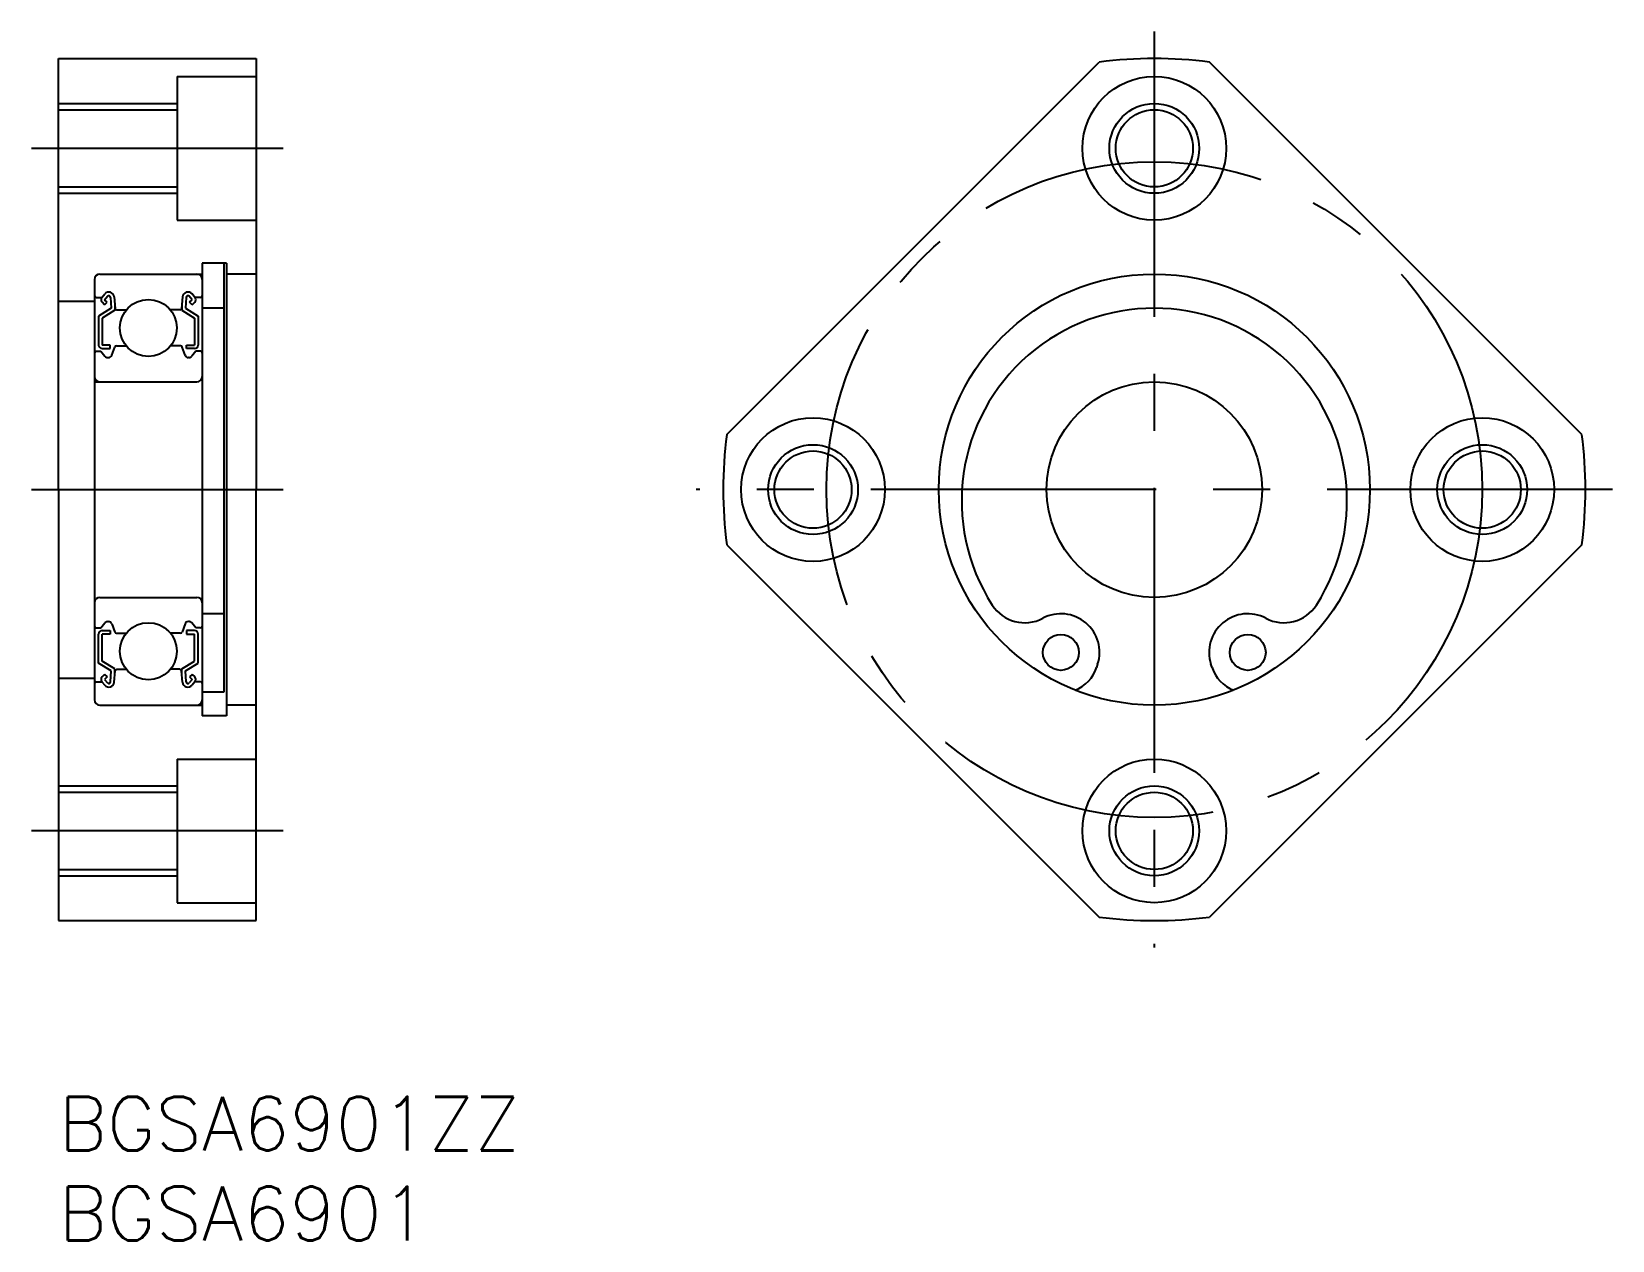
# Model space of a CAD drawing. Extents: x -1.5 to 86.5, y -8 to 59.3.
import ezdxf

# ---------------------------------------------------------------- set-up
doc = ezdxf.new("R2010")
doc.units = 0
doc.header["$LTSCALE"] = 0.5
doc.linetypes.add('CENTER', pattern=[50.8, 31.75, -6.35, 6.35, -6.35])
for name, color, linetype in [('MSM_CENTER', 1, 'CENTER'), ('MSM_CONTINUOUS', 7, 'CONTINUOUS'), ('MSM_NARROW', 5, 'CONTINUOUS'), ('MSM_PART_NUMBER', 7, 'CONTINUOUS')]:
    doc.layers.add(name, color=color, linetype=linetype)
doc.styles.get("Standard").update_dxf_attribs({"font": 'txt.shx', "height": 3, "bigfont": 'bigfont.shx'})

# ---------------------------------------------------------------- blocks, each defined once
blk = doc.blocks.new('*U4')
at = {"layer": 'MSM_PART_NUMBER'}
blk.add_text('BGSA6901ZZ', height=3, dxfattribs=at).set_placement((0, -3))
blk = doc.blocks.new('*U5')
at = {"layer": 'MSM_PART_NUMBER'}
blk.add_text('BGSA6901', height=3, dxfattribs=at).set_placement((0, -8))

msp = doc.modelspace()

# ---------------------------------------------------------------- linework, layer by layer
at = {"layer": 'MSM_CENTER'}
for p, q in [((61, 59.303), (61, 8.303)), ((12.5, 52.803), (-1.5, 52.803)), ((-1.5, 33.803), (12.5, 33.803)), ((86.5, 33.803), (35.5, 33.803)), ((12.5, 14.803), (-1.5, 14.803))]:
    msp.add_line(p, q, dxfattribs=at)
msp.add_circle((61, 33.803), 18.255, dxfattribs=at)
at = {"layer": 'MSM_CONTINUOUS'}
for p, q in [((0, 33.803), (0, 57.803)), ((0, 57.803), (11, 57.803)), ((11, 57.803), (11, 33.803)), ((37.197, 36.87), (57.933, 57.606)), ((84.803, 36.87), (64.067, 57.606)), ((6.6, 56.803), (6.6, 48.803)), ((6.6, 56.803), (11, 56.803)), ((0, 54.953), (6.6, 54.953)), ((0, 50.653), (6.6, 50.653)), ((0.15, 50.653), (0.15, 50.653)), ((2.3, 50.653), (2.3, 50.653)), ((6.6, 48.803), (11, 48.803)), ((2.3, 45.803), (8, 45.803)), ((8, 46.403), (8, 21.203)), ((9.35, 46.403, 0.5), (8, 46.403, 0.5)), ((9.2, 46.403), (9.2, 22.518)), ((9.35, 46.403), (9.35, 21.203)), ((11, 45.803), (9.35, 45.803)), ((2, 45.503), (2, 22.103)), ((0, 44.303), (2, 44.303)), ((2.1, 44.503), (2.41, 44.503)), ((2.41, 44.503), (2.57, 44.694)), ((2.563, 44.092), (2.422, 44.233)), ((2.563, 44.374), (2.723, 44.565)), ((2.705, 44.233), (2.563, 44.374)), ((2.563, 44.092), (2.705, 44.233)), ((2.899, 44.506), (2.932, 43.901)), ((3.098, 44.527), (3.153, 43.895)), ((3.132, 44.137), (3.132, 43.79)), ((6.902, 44.527), (6.847, 43.895)), ((6.868, 44.137), (6.868, 43.79)), ((7.101, 44.506), (7.068, 43.901)), ((7.437, 44.374), (7.277, 44.565)), ((7.295, 44.233), (7.437, 44.374)), ((7.437, 44.092), (7.295, 44.233)), ((7.59, 44.503), (7.43, 44.694)), ((7.437, 44.092), (7.578, 44.233)), ((7.9, 44.503), (7.59, 44.503)), ((2.932, 43.901), (2.232, 43.464)), ((2.232, 43.464), (2.232, 41.853)), ((3.132, 43.79), (2.432, 43.353)), ((2.432, 43.353), (2.432, 41.853)), ((3.253, 43.803), (3.767, 43.803)), ((6.747, 43.803), (6.233, 43.803)), ((6.868, 43.79), (7.568, 43.353)), ((7.068, 43.901), (7.768, 43.464)), ((7.568, 43.353), (7.568, 41.853)), ((7.768, 43.464), (7.768, 41.853)), ((9.2, 43.903, 0.5), (8, 43.903, 0.5)), ((2.1, 41.503), (2.35, 41.503)), ((2.35, 41.503), (2.584, 41.225)), ((2.882, 41.853), (2.432, 41.853)), ((2.432, 41.653), (2.882, 41.653)), ((2.882, 41.653), (2.882, 41.853)), ((2.961, 41.285), (3.125, 41.737)), ((3.219, 41.803), (3.767, 41.803)), ((6.781, 41.803), (6.233, 41.803)), ((7.039, 41.285), (6.875, 41.737)), ((7.118, 41.653), (7.118, 41.853)), ((7.118, 41.853), (7.568, 41.853)), ((7.568, 41.653), (7.118, 41.653)), ((7.65, 41.503), (7.416, 41.225)), ((7.9, 41.503), (7.65, 41.503)), ((2.737, 41.153), (2.773, 41.153)), ((7.263, 41.153), (7.227, 41.153)), ((2.3, 39.803), (7.7, 39.803)), ((0, 33.803), (0, 9.803)), ((11, 9.803), (11, 33.803)), ((37.197, 30.736), (57.933, 10)), ((84.803, 30.736), (64.067, 10)), ((2.3, 27.803), (7.7, 27.803)), ((2.737, 26.453), (2.773, 26.453)), ((7.263, 26.453), (7.227, 26.453)), ((9.2, 26.889, 0.5), (8, 26.889, 0.5)), ((2.1, 26.103), (2.35, 26.103)), ((2.232, 24.142), (2.232, 25.753)), ((2.35, 26.103), (2.584, 26.382)), ((2.432, 25.953), (2.882, 25.953)), ((2.432, 24.253), (2.432, 25.753)), ((2.882, 25.753), (2.432, 25.753)), ((2.545, 25.953), (2.545, 25.953)), ((2.657, 25.953), (2.657, 25.953)), ((2.882, 25.953), (2.882, 25.753)), ((2.961, 26.321), (3.125, 25.869)), ((3.219, 25.803), (3.767, 25.803)), ((6.781, 25.803), (6.233, 25.803)), ((7.039, 26.321), (6.875, 25.869)), ((7.568, 25.953), (7.118, 25.953)), ((7.118, 25.953), (7.118, 25.753)), ((7.118, 25.753), (7.568, 25.753)), ((7.65, 26.103), (7.416, 26.382)), ((7.568, 24.253), (7.568, 25.753)), ((7.9, 26.103), (7.65, 26.103)), ((7.768, 24.142), (7.768, 25.753)), ((2.932, 23.705), (2.232, 24.142)), ((3.132, 23.816), (2.432, 24.253)), ((3.132, 23.469), (3.132, 23.816)), ((3.253, 23.803), (3.767, 23.803)), ((6.747, 23.803), (6.233, 23.803)), ((6.868, 23.816), (7.568, 24.253)), ((6.868, 23.469), (6.868, 23.816)), ((7.068, 23.705), (7.768, 24.142)), ((57.845, 24.076), (57.789, 23.901)), ((64.211, 23.901), (64.155, 24.076)), ((0, 23.303), (2, 23.303)), ((2.1, 23.103), (2.41, 23.103)), ((2.41, 23.103), (2.57, 22.913)), ((2.563, 23.514), (2.422, 23.373)), ((2.563, 23.514), (2.705, 23.373)), ((2.705, 23.373), (2.563, 23.232)), ((2.563, 23.232), (2.723, 23.042)), ((2.899, 23.101), (2.932, 23.705)), ((3.098, 23.08), (3.153, 23.712)), ((6.902, 23.08), (6.847, 23.712)), ((7.101, 23.101), (7.068, 23.705)), ((7.437, 23.232), (7.277, 23.042)), ((7.437, 23.514), (7.295, 23.373)), ((7.295, 23.373), (7.437, 23.232)), ((7.59, 23.103), (7.43, 22.913)), ((7.437, 23.514), (7.578, 23.373)), ((7.9, 23.103), (7.59, 23.103)), ((9.2, 22.518, 0.5), (8, 22.518, 0.5)), ((2.3, 21.803), (8, 21.803)), ((9.35, 21.203, 0.5), (8, 21.203, 0.5)), ((11, 21.803), (9.35, 21.803)), ((6.6, 18.803), (6.6, 10.803)), ((6.6, 18.803), (11, 18.803)), ((0, 16.953), (6.6, 16.953)), ((0, 12.653), (6.6, 12.653)), ((0.15, 12.653), (0.15, 12.653)), ((2.3, 12.653), (2.3, 12.653)), ((6.6, 10.803), (11, 10.803)), ((0, 9.803), (11, 9.803))]:
    msp.add_line(p, q, dxfattribs=at)
for centre, radius in [((61, 52.803), 4), ((61, 52.803), 2.15), ((61, 33.803), 12), ((5, 42.803), 1.587), ((61, 33.803), 6), ((42, 33.803), 4), ((79.255, 33.803), 4), ((42, 33.803), 2.15), ((79.255, 33.803), 2.15), ((5, 24.803), 1.587), ((55.8, 24.739), 1), ((66.2, 24.739), 1), ((61, 14.803), 4), ((61, 14.803), 2.15)]:
    msp.add_circle(centre, radius, dxfattribs=at)
for centre, radius, start, end in [((61, 33.803), 24, 82.65846, 97.34154), ((2.3, 45.503), 0.3, 90, 180), ((7.7, 45.503), 0.3, 0, 90), ((2.1, 44.603), 0.1, 180, 270), ((2.563, 44.375), 0.2, 139.9921, 224.99797), ((2.8, 44.501), 0.3, 4.93496, 139.9921), ((2.8, 44.5), 0.1, 3.08644, 139.96282), ((7.2, 44.501), 0.3, 40.0079, 175.06504), ((7.2, 44.5), 0.1, 40.03718, 176.91356), ((7.437, 44.375), 0.2, 315.00203, 40.0079), ((7.9, 44.603), 0.1, 270, 0), ((3.253, 43.903), 0.1, 184.93496, 269.99889), ((6.747, 43.903), 0.1, 270.00111, 355.06504), ((61, 33.178), 10.725, 327.24878, 212.75122), ((2.1, 41.403), 0.1, 90, 180), ((2.432, 41.853), 0.2, 180, 270), ((3.219, 41.703), 0.1, 89.99895, 160.05843), ((6.781, 41.703), 0.1, 19.94157, 90.00105), ((7.568, 41.853), 0.2, 270, 0), ((7.9, 41.403), 0.1, 0, 90), ((2.737, 41.353), 0.2, 219.98626, 270), ((2.773, 41.353), 0.2, 270, 340.05843), ((7.227, 41.353), 0.2, 199.94157, 270), ((7.263, 41.353), 0.2, 270, 320.01374), ((2.3, 40.103), 0.3, 180, 270), ((7.7, 40.103), 0.3, 270, 0), ((61, 33.803), 24, 172.65846, 187.34154), ((61, 33.803), 24, 352.65846, 7.34154), ((2.3, 27.503), 0.3, 90, 180), ((7.7, 27.503), 0.3, 0, 90), ((53.788, 28.539), 2.15, 212.75122, 297.89567), ((68.212, 28.539), 2.15, 242.10433, 327.24878), ((2.737, 26.253), 0.2, 90, 140.01374), ((2.773, 26.253), 0.2, 19.94157, 90), ((7.227, 26.253), 0.2, 90, 160.05843), ((7.263, 26.253), 0.2, 39.98626, 90), ((55.8, 24.739), 2.15, 342.03107, 117.89567), ((66.2, 24.739), 2.15, 62.10433, 197.96893), ((2.1, 26.203), 0.1, 180, 270), ((2.432, 25.753), 0.2, 90, 180), ((3.219, 25.903), 0.1, 199.94157, 270.00105), ((6.781, 25.903), 0.1, 269.99895, 340.05843), ((7.568, 25.753), 0.2, 0, 90), ((7.9, 26.203), 0.1, 270, 0), ((3.253, 23.703), 0.1, 90.00111, 175.06504), ((6.747, 23.703), 0.1, 4.93496, 89.99889), ((55.886, 24.518), 2, 290.47134, 342.03107), ((66.114, 24.518), 2, 197.96893, 249.52866), ((2.1, 23.003), 0.1, 90, 180), ((2.563, 23.232), 0.2, 135.00203, 220.0079), ((2.8, 23.106), 0.3, 220.0079, 355.06504), ((2.8, 23.106), 0.1, 220.03718, 356.91356), ((7.2, 23.106), 0.3, 184.93496, 319.9921), ((7.2, 23.106), 0.1, 183.08644, 319.96282), ((7.437, 23.232), 0.2, 319.9921, 44.99797), ((7.9, 23.003), 0.1, 0, 90), ((2.3, 22.103), 0.3, 180, 270), ((7.7, 22.103), 0.3, 270, 0), ((61, 33.803), 24, 262.65846, 277.34154)]:
    msp.add_arc(centre, radius, start, end, dxfattribs=at)
at = {"layer": 'MSM_NARROW'}
for p, q in [((0, 55.303), (6.6, 55.303)), ((0, 50.303), (6.6, 50.303)), ((2, 39.803), (5, 39.803)), ((0, 17.303), (6.6, 17.303)), ((0, 12.303), (6.6, 12.303))]:
    msp.add_line(p, q, dxfattribs=at)
for centre in [(61, 52.803), (42, 33.803), (79.255, 33.803), (61, 14.803)]:
    msp.add_circle(centre, 2.5, dxfattribs=at)

# ---------------------------------------------------------------- block references
at = {"layer": 'MSM_CONTINUOUS'}
for name in ['*U4', '*U5']:
    msp.add_blockref(name, (0, 0), dxfattribs=at)

doc.saveas('drawing.dxf')
